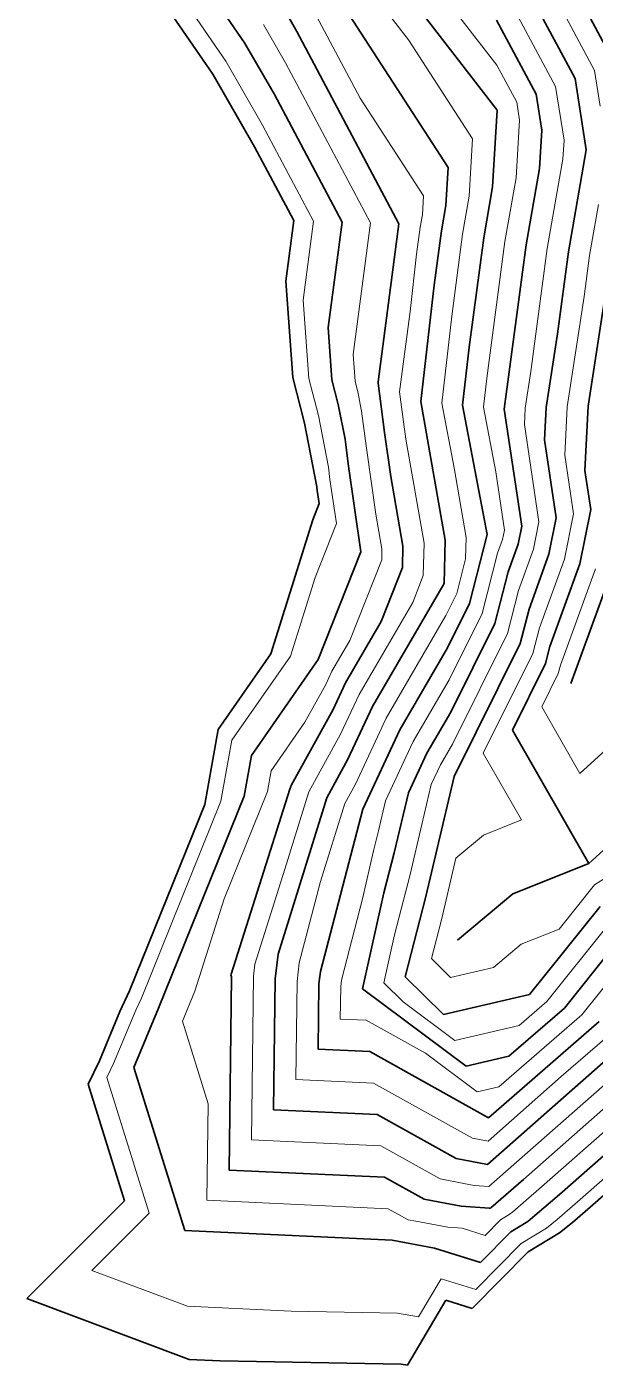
# Model space of a CAD drawing. Header units: millimetres. Extents: x -861324 to 439029, y -308065 to 694685.
# Drawn here: x 111946 to 136741, y -67541 to -9162 of the extents above; entities that cross this region are included whole.
import ezdxf

# ---------------------------------------------------------------- set-up
doc = ezdxf.new("R2010")
doc.units = ezdxf.units.MM
for name, color, linetype, lineweight in [('C-TOPO', 7, 'Continuous', 9), ('C-TOPO-MAJR', 7, 'Continuous', 35), ('C-TOPO-MINR', 7, 'Continuous', 9)]:
    doc.layers.add(name, color=color, linetype=linetype, lineweight=lineweight)

msp = doc.modelspace()

# ---------------------------------------------------------------- linework, layer by layer
at = {"layer": 'C-TOPO', "lineweight": 35}
for p, q in [((120059, -11228), (116278, -5728)), ((121885, -14402), (120059, -11228)), ((123591, -17616), (121885, -14402)), ((123243, -20257), (123591, -17616)), ((123550, -24455), (123243, -20257)), ((124058, -26446), (123550, -24455)), ((124596, -29223), (124058, -26446)), ((124617, -29385), (124596, -29223)), ((124700, -29961), (124617, -29385)), ((124421, -30666), (124700, -29961)), ((122591, -36516), (124421, -30666)), ((120297, -39806), (122591, -36516)), ((119706, -43088), (120297, -39806)), ((116423, -51212), (119706, -43088)), ((116001, -52114), (116423, -51212)), ((115113, -54260), (116001, -52114)), ((114620, -55285), (115113, -54260)), ((116207, -60377), (114620, -55285)), ((139272, -58218), (136524, -60643)), ((111946, -64625), (116207, -60377)), ((136524, -60643), (135754, -61308)), ((135181, -61771), (133817, -62598)), ((135754, -61308), (135181, -61771)), ((133817, -62598), (131380, -65065)), ((119032, -67284), (111946, -64625)), ((130228, -64704), (128551, -67541)), ((131380, -65065), (130228, -64704)), ((120388, -67346), (119032, -67284)), ((128273, -67489), (120388, -67346)), ((128551, -67541), (128273, -67489))]:
    msp.add_line(p, q, dxfattribs=at)
at = {"layer": 'C-TOPO-MAJR'}
for p, q in [((114873, -297), (121449, -9862)), ((132360, -1022), (137560, -10718)), ((126629, -5242), (132466, -12802)), ((132396, -4949), (135862, -11413)), ((124718, -6649), (130322, -15294)), ((123083, -8256), (123724, -9369)), ((132431, -8875), (134164, -12107)), ((121449, -9862), (122730, -12090)), ((123724, -9369), (128175, -17755)), ((135862, -11413), (136351, -14535)), ((122730, -12090), (125697, -17680)), ((134164, -12107), (134408, -13668)), ((132466, -12802), (132265, -16150)), ((134408, -13668), (134308, -15343)), ((136351, -14535), (135572, -18983)), ((130322, -15294), (130223, -16958)), ((134308, -15343), (133724, -18675)), ((132265, -16150), (131877, -18367)), ((130223, -16958), (130030, -18060)), ((125697, -17680), (125093, -22273)), ((128175, -17755), (127268, -24644)), ((130030, -18060), (129714, -20427)), ((131877, -18367), (131243, -23130)), ((133724, -18675), (132771, -25834)), ((135572, -18983), (135095, -22562)), ((137419, -19290), (136434, -25705)), ((129714, -20427), (129139, -25500)), ((125093, -22273), (125259, -24554)), ((135095, -22562), (134602, -25769)), ((131243, -23130), (130955, -25667)), ((125259, -24554), (125535, -25636)), ((127268, -24644), (127270, -24671)), ((127270, -24671), (127273, -24684)), ((127273, -24684), (127277, -24702)), ((127277, -24702), (127552, -26864)), ((125535, -25636), (125828, -27146)), ((129139, -25500), (130191, -31559)), ((130955, -25667), (132027, -31306)), ((132771, -25834), (133533, -30943)), ((134602, -25769), (134531, -27174)), ((136434, -25705), (136292, -28514)), ((125828, -27146), (125965, -28227)), ((127552, -26864), (127830, -28783)), ((134531, -27174), (135039, -30580)), ((125965, -28227), (126521, -32065)), ((136292, -28514), (136546, -30217)), ((127830, -28783), (128356, -31812)), ((136546, -30217), (136072, -32590)), ((135039, -30580), (134724, -32162)), ((132027, -31306), (131256, -34315)), ((133533, -30943), (133375, -31734)), ((126521, -32065), (124663, -36765)), ((128356, -31812), (128335, -32753)), ((130191, -31559), (130150, -33440)), ((133375, -31734), (132940, -32933)), ((134724, -32162), (133853, -34560)), ((136072, -32590), (134766, -36186)), ((128335, -32753), (127406, -35103)), ((132940, -32933), (132362, -35189)), ((135679, -37813), (137421, -33019)), ((130150, -33440), (127031, -38803)), ((131256, -34315), (130294, -36246)), ((133853, -34560), (133468, -36064)), ((127406, -35103), (125847, -37784)), ((132362, -35189), (130438, -39052)), ((133468, -36064), (130582, -41858)), ((134766, -36186), (134573, -36939)), ((124663, -36765), (121751, -40943)), ((130294, -36246), (128214, -39821)), ((134573, -36939), (133130, -39836)), ((125847, -37784), (125309, -38937)), ((125309, -38937), (123495, -42231)), ((127031, -38803), (125955, -41110)), ((130438, -39052), (129398, -40840)), ((128214, -39821), (126601, -43282)), ((133130, -39836), (136459, -45654)), ((129398, -40840), (128591, -42570)), ((121751, -40943), (121430, -42726)), ((125955, -41110), (125032, -42786)), ((136459, -45654), (141646, -40918)), ((130582, -41858), (129356, -47096)), ((123413, -42411), (120862, -50489)), ((123457, -42301), (123413, -42411)), ((123461, -42280), (123457, -42301)), ((123495, -42231), (123461, -42280)), ((128591, -42570), (127978, -45189)), ((121430, -42726), (117692, -51974)), ((125032, -42786), (122913, -49610)), ((126601, -43282), (124752, -50367)), ((127978, -45189), (127527, -46939)), ((136459, -45654), (133147, -46973)), ((127527, -46939), (126592, -51124)), ((129356, -47096), (128454, -50597)), ((130734, -49003), (133147, -46973)), ((133876, -51374), (136953, -47527)), ((122913, -49610), (122782, -50687)), ((135396, -51964), (137447, -49400)), ((120876, -50604), (120775, -59030)), ((120862, -50489), (120850, -50520)), ((120850, -50520), (120876, -50604)), ((122782, -50687), (122714, -56395)), ((124752, -50367), (124687, -50906)), ((128454, -50597), (130126, -52245)), ((124687, -50906), (124653, -53759)), ((126592, -51124), (131104, -54495)), ((130126, -52245), (133876, -51374)), ((117692, -51974), (116622, -54559)), ((132979, -54060), (135396, -51964)), ((132082, -56746), (136916, -52555)), ((132045, -58786), (138436, -53145)), ((124653, -53759), (126913, -53864)), ((126913, -53864), (132082, -56746)), ((131104, -54495), (132979, -54060)), ((116622, -54559), (118836, -61665)), ((133616, -59438), (138729, -54925)), ((122714, -56395), (127234, -56604)), ((127234, -56604), (130680, -58525)), ((135188, -60089), (139023, -56705)), ((130680, -58525), (132045, -58786)), ((120775, -59030), (127555, -59344)), ((127555, -59344), (129279, -60304)), ((132183, -60675), (133616, -59438)), ((134113, -61017), (135188, -60089)), ((129279, -60304), (129961, -60435)), ((129961, -60435), (130889, -60608)), ((130889, -60608), (132131, -60691)), ((132131, -60691), (132155, -60699)), ((132155, -60699), (132170, -60683)), ((132170, -60683), (132179, -60678)), ((132179, -60678), (132183, -60675)), ((133060, -61718), (133802, -61269)), ((133802, -61269), (134113, -61017)), ((118836, -61665), (127877, -62083)), ((131736, -63059), (133060, -61718)), ((127877, -62083), (129733, -62431)), ((129733, -62431), (131736, -63059))]:
    msp.add_line(p, q, dxfattribs=at)
at = {"layer": 'C-TOPO-MINR'}
for p, q in [((115699, -3491), (120631, -10665)), ((132378, -2986), (136711, -11065)), ((127584, -4539), (132448, -10838)), ((125674, -5946), (128592, -9725)), ((132413, -6912), (135013, -11760)), ((124221, -8009), (126483, -12270)), ((122266, -9059), (123227, -10729)), ((128592, -9725), (131394, -14048)), ((120631, -10665), (122233, -13450)), ((123227, -10729), (126936, -17717)), ((132448, -10838), (133315, -12454)), ((136711, -11065), (136956, -12627)), ((135013, -11760), (135380, -14102)), ((126483, -12270), (129251, -16540)), ((133315, -12454), (133437, -13235)), ((133437, -13235), (133287, -15747)), ((122233, -13450), (124458, -17642)), ((131394, -14048), (131244, -16554)), ((135380, -14102), (135329, -14939)), ((135329, -14939), (134648, -18829)), ((133287, -15747), (132801, -18521)), ((129251, -16540), (129201, -17362)), ((131244, -16554), (130953, -18214)), ((136885, -16913), (136495, -19136)), ((129201, -17362), (129106, -17906)), ((124458, -17642), (124005, -21087)), ((126936, -17717), (126180, -23458)), ((129106, -17906), (128950, -19075)), ((130953, -18214), (130479, -21779)), ((132801, -18521), (132007, -24482)), ((128950, -19075), (128666, -21581)), ((134648, -18829), (133933, -24198)), ((136495, -19136), (136257, -20926)), ((136257, -20926), (135518, -25737)), ((124005, -21087), (124254, -24496)), ((128666, -21581), (128205, -25081)), ((130479, -21779), (130047, -25584)), ((126180, -23458), (126265, -24613)), ((124254, -24496), (124667, -26113)), ((132007, -24482), (131863, -25750)), ((133933, -24198), (133687, -25801)), ((126265, -24613), (126404, -25160)), ((128205, -25081), (128345, -26182)), ((126404, -25160), (126552, -25924)), ((130047, -25584), (130583, -28403)), ((124667, -26113), (125103, -28368)), ((126552, -25924), (126759, -27545)), ((128345, -26182), (128484, -27142)), ((131863, -25750), (132399, -28570)), ((133687, -25801), (133651, -26504)), ((135518, -25737), (135411, -27844)), ((133651, -26504), (134286, -30762)), ((128484, -27142), (129274, -31686)), ((126759, -27545), (127175, -30424)), ((135411, -27844), (135793, -30399)), ((125103, -28368), (125172, -28908)), ((130583, -28403), (131109, -31433)), ((132399, -28570), (132780, -31125)), ((125172, -28908), (125450, -30828)), ((125450, -30828), (124521, -33178)), ((127175, -30424), (127438, -31939)), ((134286, -30762), (134049, -31948)), ((135793, -30399), (135398, -32376)), ((131109, -31433), (131088, -32373)), ((132701, -31520), (132483, -32119)), ((132780, -31125), (132701, -31520)), ((127438, -31939), (127428, -32409)), ((129274, -31686), (129242, -33096)), ((134049, -31948), (133396, -33746)), ((127428, -32409), (126035, -35934)), ((131088, -32373), (130703, -33877)), ((132483, -32119), (131809, -34752)), ((135398, -32376), (134310, -35373)), ((124521, -33178), (123444, -36619)), ((129242, -33096), (128778, -34271)), ((136747, -32805), (135223, -37000)), ((133396, -33746), (132915, -35627)), ((128778, -34271), (126439, -38293)), ((130703, -33877), (130222, -34843)), ((130222, -34843), (127622, -39312)), ((131809, -34752), (130366, -37649)), ((134310, -35373), (134020, -36501)), ((126035, -35934), (125255, -37275)), ((132915, -35627), (130510, -40455)), ((123444, -36619), (120895, -40274)), ((134020, -36501), (131856, -40847)), ((125255, -37275), (124986, -37851)), ((135223, -37000), (135126, -37376)), ((124986, -37851), (124079, -39498)), ((130366, -37649), (128806, -40330)), ((135126, -37376), (134405, -38824)), ((126439, -38293), (125632, -40023)), ((134405, -38824), (136069, -41734)), ((124079, -39498), (122606, -41611)), ((127622, -39312), (126278, -42196)), ((136069, -41734), (138663, -39366)), ((120895, -40274), (120416, -42939)), ((125632, -40023), (124247, -42538)), ((128806, -40330), (127596, -42926)), ((130510, -40455), (129990, -41349)), ((131856, -40847), (133520, -43756)), ((129990, -41349), (129586, -42214)), ((122606, -41611), (122443, -42514)), ((122443, -42514), (120552, -47192)), ((124247, -42538), (123200, -45909)), ((126278, -42196), (125816, -43034)), ((129586, -42214), (128667, -46142)), ((120416, -42939), (116945, -51526)), ((125816, -43034), (124757, -46446)), ((127596, -42926), (127290, -44235)), ((133520, -43756), (131864, -44416)), ((127290, -44235), (127064, -45110)), ((131864, -44416), (130658, -45431)), ((127064, -45110), (126596, -47203)), ((130658, -45431), (130045, -48050)), ((123200, -45909), (121894, -50046)), ((136706, -46590), (137813, -45891)), ((124757, -46446), (123832, -49988)), ((128667, -46142), (127991, -48768)), ((135167, -48514), (136706, -46590)), ((120552, -47192), (119277, -51231)), ((126596, -47203), (125672, -50746)), ((130045, -48050), (129594, -49800)), ((127991, -48768), (127523, -50861)), ((133511, -49174), (135167, -48514)), ((134636, -51669), (137200, -48463)), ((132305, -50189), (133511, -49174)), ((121894, -50046), (121830, -50578)), ((123832, -49988), (123735, -50797)), ((129594, -49800), (130430, -50624)), ((130430, -50624), (132305, -50189)), ((121830, -50578), (121745, -57712)), ((125672, -50746), (125640, -51015)), ((136156, -52259), (137695, -50336)), ((119277, -51231), (118736, -52540)), ((123735, -50797), (123683, -55077)), ((125640, -51015), (125622, -52442)), ((127523, -50861), (128359, -51685)), ((116945, -51526), (116697, -52056)), ((128359, -51685), (130615, -53370)), ((133428, -52717), (134636, -51669)), ((116697, -52056), (115734, -54383)), ((118736, -52540), (119856, -56135)), ((125622, -52442), (126752, -52494)), ((126752, -52494), (129337, -53935)), ((132531, -55403), (136156, -52259)), ((130615, -53370), (133428, -52717)), ((135259, -54945), (137676, -52850)), ((129337, -53935), (131593, -55620)), ((132831, -59112), (138583, -54035)), ((115734, -54383), (115445, -54986)), ((115445, -54986), (117289, -60907)), ((123683, -55077), (127074, -55234)), ((127074, -55234), (131381, -57635)), ((131593, -55620), (132531, -55403)), ((132064, -57766), (135259, -54945)), ((134402, -59763), (138876, -55815)), ((119856, -56135), (119806, -60347)), ((121745, -57712), (127395, -57974)), ((131381, -57635), (132064, -57766)), ((135974, -60415), (139170, -57595)), ((127395, -57974), (129979, -59414)), ((129979, -59414), (131003, -59610)), ((132103, -59740), (132831, -59112)), ((131003, -59610), (131467, -59697)), ((131467, -59697), (132103, -59740)), ((133148, -60846), (134402, -59763)), ((119806, -60347), (127716, -60713)), ((127716, -60713), (128578, -61194)), ((135078, -61188), (135974, -60415)), ((117289, -60907), (114783, -63406)), ((128578, -61194), (128919, -61259)), ((128919, -61259), (130311, -61520)), ((131945, -61879), (132615, -61200)), ((132615, -61200), (132991, -60973)), ((132991, -60973), (133148, -60846)), ((134613, -61564), (135078, -61188)), ((130311, -61520), (130932, -61561)), ((130932, -61561), (131945, -61879)), ((133505, -62235), (134613, -61564)), ((131526, -64239), (133505, -62235)), ((114783, -63406), (118951, -64970)), ((129038, -65437), (130024, -63768)), ((130024, -63768), (131526, -64239)), ((118951, -64970), (123472, -65179)), ((123472, -65179), (128110, -65263)), ((128110, -65263), (129038, -65437))]:
    msp.add_line(p, q, dxfattribs=at)

doc.saveas('drawing.dxf')
